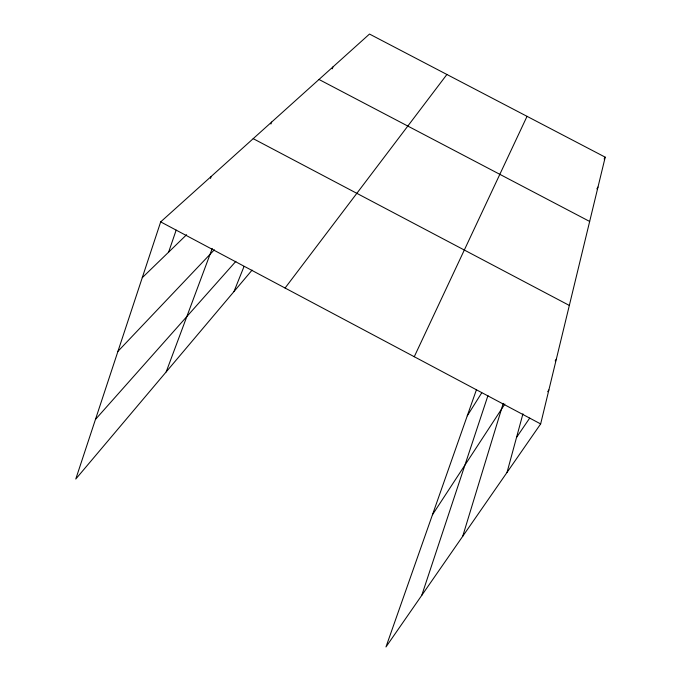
<?xml version="1.0" encoding="UTF-8"?>
<svg xmlns="http://www.w3.org/2000/svg" width="681" height="681" viewBox="0 0 681 681"><rect width="100%" height="100%" fill="white"/><g stroke="black" fill="none" stroke-linecap="round" stroke-linejoin="round"><path stroke-width="1.02" d="M476.538 389.438L385.974 646.95L540.654 423.931L605.222 157.175L369.494 34.05L160.682 221.887L75.778 479.041L252.089 270.102M507.039 472.401L522.94 413.818M462.697 536.339L503.233 403.356M421.76 595.347L487.954 395.593M168.616 252.157L176.166 230.118M210.506 178.422L211.204 176.439M166.173 371.928L212.251 248.429M270.902 124.027L271.651 122.069M233.975 291.57L244.045 266.45M332.192 68.849L332.983 66.891M414.261 356.725L527.043 116.34M604.115 158.979L605.222 157.175M596.871 188.867L597.986 187.071M467.251 415.836L481.739 392.835M432.461 514.759L504.876 404.012M555.16 360.913L556.334 359.168M516.53 437.432L529.707 418.091M547.677 391.72L548.877 389.966M285.075 288.029L446.898 74.484M95.459 419.445L235.89 261.325M117.932 351.362L214.37 249.765M142.261 277.686L186.62 234.707M318.997 79.473L589.661 221.453M253.196 138.66L569.333 305.437M160.682 221.887L540.654 423.931"/></g></svg>
